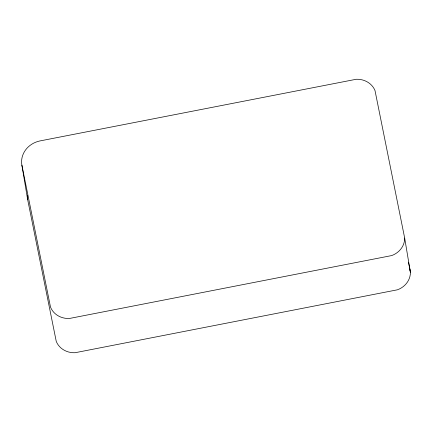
<?xml version="1.0" encoding="UTF-8"?>
<svg xmlns="http://www.w3.org/2000/svg" width="432" height="432" viewBox="0 0 432 432"><rect width="100%" height="100%" fill="white"/><g stroke="black" fill="none" stroke-linecap="round" stroke-linejoin="round"><path stroke-width="0.65" d="M408.451 262.213L409.25 266.177M21.886 165.159L50.522 307.163A19.769 17.96 -9.5 0 0 69.325 318.492L391.673 255.577A19.769 17.96 -9.5 0 0 404.671 238.037L375.019 90.601A19.769 17.96 -9.5 0 0 356.216 79.272L39.83 140.956A22.761 20.682 -9.5 0 0 21.886 165.159L27.616 199.395L56.252 341.399A19.769 17.96 -9.5 0 0 75.055 352.728L397.402 289.807A19.769 17.96 -9.5 0 0 410.4 272.273L409.385 266.841L410.324 271.496M404.671 238.037L410.4 272.273M27.616 199.395A22.761 20.682 -9.5 0 1 27.324 195.437"/></g></svg>
